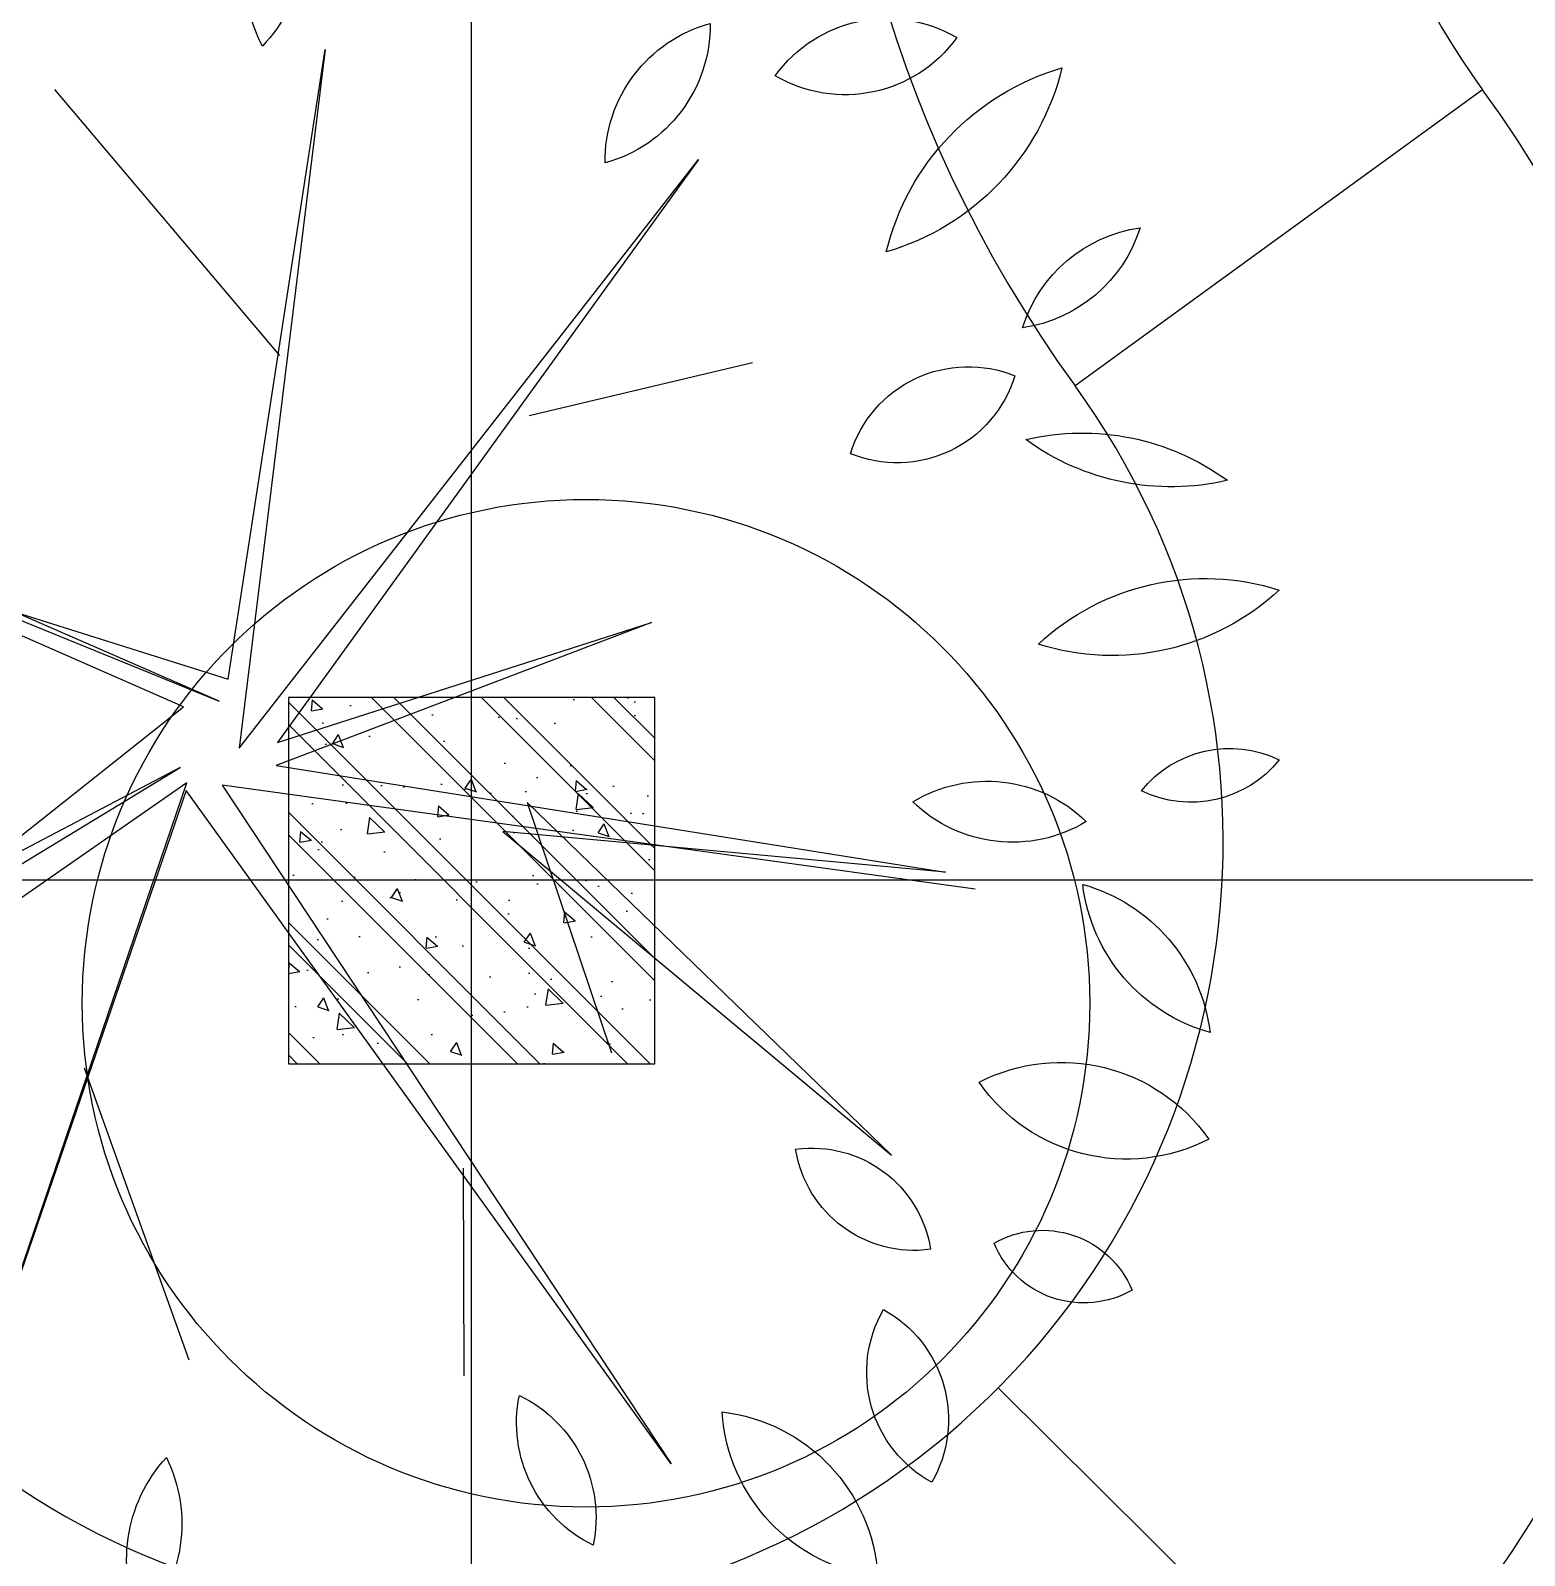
# Model space of a CAD drawing. Header units: millimetres. Extents: x -1030105 to 906887, y -616134 to 1220667.
# Drawn here: x -70571 to -68940, y 529059 to 530724 of the extents above; entities that cross this region are included whole.
import ezdxf
from ezdxf.enums import TextEntityAlignment as Align

# ---------------------------------------------------------------- set-up
doc = ezdxf.new("R2010")
doc.units = ezdxf.units.MM
doc.header["$MEASUREMENT"] = 0
doc.linetypes.add('CENTER', pattern=[2, 1.25, -0.25, 0.25, -0.25])
doc.linetypes.add('DASH', pattern=[0.35, 0.25, -0.1])
for name, color, linetype in [('A-Column', 4, 'Continuous'), ('A-Furniture', 143, 'Continuous'), ('A-Tree', 98, 'Continuous'), ('XR-BC-zColumn$0$LBC - BEACH CLUB - 240809 DG Rev$0$DA-WALL-PATT', 8, 'Continuous')]:
    doc.layers.add(name, color=color, linetype=linetype)
doc.styles.add('Arial_Bold', font='arialbd.ttf')

# ---------------------------------------------------------------- blocks, each defined once
blk = doc.blocks.new('FUR')
at = {"layer": 'A-Furniture'}
for points in [[(-24289.2354701884, 7362.221239659237), (-24734.18779288474, 7038.929683124181)], [(-24289.23547018808, 7362.22123965947), (-24734.18779289798, 7038.929683141992)], [(-24427.8327809693, 5557.553183100419), (-24818.20111242461, 5944.996812286321)]]:
    blk.add_lwpolyline(points, dxfattribs=at)
blk.add_circle((-25268.23790300864, 6364.915298087988), 549.9999999999998, dxfattribs=at)
for centre, radius, start, end in [((-23604.38409156998, 7859.817626722041), 1396.536222032393, 46.977284174838, 216.0012448996839), ((-23604.38409156998, 7859.817626722041), 846.5362220323932, 46.977284174838, 216.0012448996839), ((-25419.03917153605, 6541.333296107361), 1396.536222032393, 226.9772841559833, 36.00124489159226), ((-25419.03917153605, 6541.333296107361), 846.5362220323932, 226.9772841559833, 36.00124489159226)]:
    blk.add_arc(centre, radius, start, end, dxfattribs=at)
at = {"layer": 'A-Furniture', "color": 8, "linetype": 'DASH', "ltscale": 50}
blk.add_open_spline([(-56447.03599999993, -6097.049467972713), (-55194.80878073322, -4879.432741814177), (-50278.88373038909, -2284.573604768259), (-42421.47772418463, -5454.796933513135), (-32732.45049999998, -11254.02927138517), (-23301.95049999998, -9202.029271385167), (-18023.95049999998, -504.5292713851668), (-16595.45049999998, 8921.470728614833), (-19600.32320915881, 15918.27845925349), (-21321.18391267408, 18705.60147339047), (-21789.72381129679, 19344.96383619693)], degree=3, knots=[32574.7262056019, 32574.7262056019, 32574.7262056019, 32574.7262056019, 37697.74124470179, 48060.13185932349, 55585.25195803288, 69452.98974218499, 76151.42226405158, 84447.8370469563, 94470.7732435007, 98031.73488863441, 98031.73488863441, 98031.73488863441, 98031.73488863441], dxfattribs=at)
blk = doc.blocks.new('12PPLT11')
at = {"color": 0, "linetype": 'ByBlock'}
for p, q in [((-0.04409608227797435, 0.3483338719713629), (-0.0159519989446153, -0.0034782946952987)), ((-0.03706008227789681, 0.334261371971337), (-0.03002408227791875, 0.127864871971326)), ((-0.005397998944658866, 0.02114853863798771), (-0.03706008227789681, 0.334261371971337)), ((-0.1695719156113071, 0.3166707053046594), (-0.0159519989446153, 0.1384192053046434)), ((-0.03002408227791875, 0.127864871971326), (-0.1695719156113071, 0.3166707053046594)), ((0.1635491677220671, 0.1290376219713494), (0.1940385843887569, 0.2310631219712889)), ((-0.3185010822779759, 0.2228541219713236), (-0.01946999894460077, -0.01989621136198139)), ((-0.0159519989446153, -0.0034782946952987), (-0.3185010822779759, 0.2228541219713236)), ((0.001638084388794425, 0.003557955304671623), (0.2865970843887453, 0.200572705304694)), ((0.2865970843887453, 0.200572705304694), (0.005156084388772797, 0.02114853863798771)), ((0.07082566772203336, 0.19119103863801), (-0.005397998944658866, 0.02114853863798771)), ((0.005156084388772797, 0.02114853863798771), (0.07082566772203336, 0.19119103863801)), ((-0.0159519989446153, 0.1384192053046434), (-0.1297010822779612, 0.1841547886379828)), ((-0.1870794156112652, 0.1184832053046989), (-0.283238415611315, 0.1243467886380358)), ((0.3276405010553916, 0.02466662197130631), (0.001638084388794425, 0.003557955304671623)), ((0.03330016772201816, -0.0034782946952987), (0.3276405010553916, 0.02466662197130631)), ((0.1846572510553486, 0.01176687197136062), (0.3019243343886799, -0.0996402946953765)), ((-0.1507265822779047, -0.05976829469537392), (-0.283238415611315, -0.0034782946952987)), ((0.02274616772206173, -0.006996461362007267), (0.09545175105541404, -0.2040112946953059)), ((0.1341498343887295, -0.3330090446953307), (0.02274616772206173, -0.006996461362007267)), ((0.0778616677221251, -0.1805571280286813), (0.03330016772201816, -0.0034782946952987)), ((-0.3665805822779404, -0.1172309613619973), (-0.0159519989446153, -0.01989621136198139)), ((-0.01946999894460077, -0.01989621136198139), (-0.3665805822779404, -0.1172309613619973)), ((-0.0159519989446153, -0.01989621136198139), (-0.1132836656112204, -0.1442032113619689)), ((-0.08983024894462233, -0.1406850446953172), (-0.008915998944651449, -0.02341437802863311)), ((-0.0675494989445724, -0.1207490446953727), (0.01922808438871471, -0.02341437802863311)), ((-0.008915998944651449, -0.02341437802863311), (-0.0675494989445724, -0.1207490446953727)), ((0.01922808438871471, -0.02341437802863311), (0.1341498343887295, -0.3330090446953307))]:
    blk.add_line(p, q, dxfattribs=at)
for centre, radius, start, end in [((0.05434758438878617, 0.4430904553046844), 0.05243733333333332, 125.4093320015279, 202.7100879987564), ((-0.024407165611251, 0.4655842053046513), 0.05243733333333332, 305.409332001528, 22.71008799875637), ((0.1814316677221086, 0.3992276219713347), 0.1137750833333333, 133.8116859996644, 194.3077339994046), ((-0.007579748944635867, 0.4532126219713177), 0.1137750833333333, 313.8116859996644, 14.3077339994046), ((-0.08176558227796704, 0.420931788638029), 0.08348141666666667, 149.4737229994703, 231.7585849989431), ((-0.2053491656113238, 0.3977677053046307), 0.08348141666666667, 329.4737229994703, 51.7585849989431), ((-0.02436366561131109, 0.4785027053046633), 0.08172058333333332, 192.3059549989146, 259.6848969995538), ((-0.1188395822779285, 0.3806856219713097), 0.08172058333333332, 12.30595499891467, 79.68489699955371), ((0.2617562510554379, 0.4217917886380178), 0.1143496666666667, 163.4642289982347, 212.7905639989496), ((0.05600716772210035, 0.3924089553046883), 0.1143496666666667, 343.4642289982347, 32.79056399894964), ((-0.1878847489446116, 0.4071567053046294), 0.04510308333333333, 146.8150689989245, 244.0193430010408), ((-0.2453901656112905, 0.3912984553046215), 0.04510308333333333, 326.8150689989245, 64.01934300104078), ((0.200975001055447, 0.4205376219713344), 0.0671975, 284.1003569999932, 348.4650159990404), ((0.2831860843887171, 0.3419275386379752), 0.0671975, 104.1003569999932, 168.4650159990404), ((0.04495741772211659, 0.3605282886380223), 0.06638033333333333, 145.5247849991495, 220.8327339997949), ((-0.05998941561131232, 0.3546998719712917), 0.06638033333333333, 325.5247849991495, 40.83273399979491), ((0.3598354177220173, 0.250708288638009), 0.1178019166666666, 100.3005050002654, 160.4476489979855), ((0.2277621677220623, 0.40603612197134), 0.1178019166666666, 280.3005050002654, 340.4476489979855), ((-0.2939323322779117, 0.2921076219713541), 0.05821033333333332, 25.45365099960478, 116.6851970002433), ((0.2086239177220932, 0.2974604553047016), 0.05733175, 103.8913860003663, 198.9039470001594), ((0.1406201677220906, 0.3345408719713419), 0.05733175, 283.8913860003663, 18.90394700015941), ((-0.2675138322779276, 0.3691355386380337), 0.05821033333333332, 205.4536509996048, 296.6851970002433), ((-0.1574909156112199, 0.326555455304657), 0.05570899999999999, 168.8066020017208, 257.6390980000355), ((-0.224065748944561, 0.2829521219713342), 0.05570899999999999, 348.8066020017208, 77.6390980000354), ((-0.2833924156112744, 0.3263592886380025), 0.081791, 183.318928997754, 263.1903649993824), ((-0.3747442489445802, 0.2404101219713652), 0.081791, 3.318928997754036, 83.1903649993824), ((0.3845051677220681, 0.2631555386379887), 0.06404974999999999, 122.5817349989141, 207.1799880000926), ((0.2930371677221117, 0.2878682053046759), 0.06404974999999999, 302.5817349989142, 27.17998800009267), ((0.3454191677220635, 0.1362267886379982), 0.06633966666666666, 86.02821899989966, 161.3697620011935), ((0.2871507510553784, 0.2235999553046781), 0.06633966666666666, 266.0282189998997, 341.3697620011936), ((-0.3491485822779623, 0.1264337886379963), 0.06314383333333333, 22.57230599832171, 98.33354300052417), ((-0.2999935822779207, 0.213148538637995), 0.06314383333333333, 202.5723059983217, 278.3335430005242), ((0.3703698343887254, -0.05344996136199143), 0.06502333333333332, 58.87476399947934, 131.2135239983133), ((0.3611393343887812, 0.05112703863801471), 0.06502333333333332, 238.8747639994794, 311.2135239983133), ((-0.3634898322778781, -0.07214696136196608), 0.06992266666666666, 60.50948500072646, 129.2919899988486), ((-0.3733484989445515, 0.04283153863798361), 0.06992266666666666, 240.5094850007264, 309.2919899988486)]:
    blk.add_arc(centre, radius, start, end, dxfattribs=at)
blk = doc.blocks.new('CÂY')
at = {"layer": 'A-Tree', "color": 8, "ltscale": 10, "xscale": -2352, "yscale": 2352, "zscale": 2352, "rotation": 266.6967761674526}
blk.add_blockref('12PPLT11', (18841.64490412077, 20825.59593316063), dxfattribs=at)
blk = doc.blocks.new('BỐ TRÍ LAY OUT')
at = {"layer": 'A-Furniture', "color": 3}
for name, p in [('CÂY', (4286.75486311756, 4469.288343299762)), ('FUR', (48783.7433631176, 18654.71482977469))]:
    blk.add_blockref(name, p, dxfattribs=at)
blk = doc.blocks.new('*U1486')
at = {"color": 8, "linetype": 'CENTER', "ltscale": 500}
blk.add_line((-6392.643045294039, 7811.817619178139), (-6055.4829418041, 7811.817619178139), dxfattribs=at)
at = {"style": 'Arial_Bold'}
blk.add_attdef('TRUC', text='', height=2.5, dxfattribs=at).set_placement((-6401.947800032925, 7811.817619178007), align=Align.MIDDLE_CENTER)
blk = doc.blocks.new('*U1487')
at = {"color": 8, "linetype": 'CENTER', "ltscale": 500}
blk.add_line((-6401.947800033063, 7821.122373916886), (-6401.947800033064, 8224.897619178022), dxfattribs=at)
at = {"style": 'Arial_Bold'}
blk.add_attdef('TRUC', text='', height=2.5, dxfattribs=at).set_placement((-6401.947800032925, 7811.817619178007), align=Align.MIDDLE_CENTER)
blk = doc.blocks.new('TRỤC')
at = {"color": 0, "xscale": 199.9999999999901, "yscale": 199.9999999999901, "zscale": 199.9999999999901}
for name, p in [('*U1487', (1311889.560006559, -1575802.327948784)), ('*U1486', (1270336.330398289, -1537162.025534922))]:
    blk.add_blockref(name, p, dxfattribs=at)
blk = doc.blocks.new('KIẾN TRÚC')
h = blk.add_hatch(color=9)
h.dxf.hatch_style = 1
edge = h.paths.add_edge_path(flags=16)
edge.add_line((62281.95049999998, 27412.02927138517), (55232.82389649404, 27412.02927138505))
edge.add_arc((32545.50878812408, 30716.66293956665), 22926.72829924391, 284.53695158247865, 351.7125813344091, ccw=False)
edge.add_line((38300.21700792988, 8523.911784915952), (13217.51784992669, 8523.911784910597))
edge.add_arc((23753.10182550838, 24110.84943410289), 18813.58963585476, 227.7677182561868, 235.9442986410003, ccw=False)
edge.add_arc((7788.819823088517, 12733.3910908635), 4187.039666959467, 236.0590124962323, 322.4360737019827, ccw=False)
edge.add_arc((13873.5970987339, 18503.25729619298), 12505.26566685072, 190.8327360748526, 227.6605687844487, ccw=False)
edge.add_arc((25477.52443721271, 20792.18331255531), 24332.69085544715, 180.6832153365221, 190.991126688788, ccw=False)
edge.add_arc((3282.93561756362, 20557.21277457592), 2137.084471138149, 101.08076224722828, 181.479400931386, ccw=False)
edge.add_line((2872.204064266523, 22654.45611475036), (4986.06665855035, 23013.11448664329))
edge.add_arc((28039.69241930227, 24288.4119512235), 23088.87273861522, 153.2014320220877, 183.1663029992741, ccw=False)
edge.add_arc((10232.26976538847, 40544.64471371844), 6483.106001901682, 182.8401094538115, 244.3962742115525, ccw=False)
edge.add_arc((-6425.00274742386, 39970.86676714511), 10185.26120742048, 1.420812516492314, 26.70695635716553)
edge.add_arc((10590.58143904217, 49414.25633883046), 9292.69259551461, 144.7133172211654, 211.5754885360199, ccw=False)
edge.add_arc((-12326.15115191392, 64090.21360378864), 17935.64217367859, 328.7375359512051, 356.1899532233969)
edge.add_arc((16735.32676788772, 62308.59922571364), 11181.04393981935, 84.1243873636841, 176.9761863570094, ccw=False)
edge.add_arc((20708.98128665387, 99752.52490135818), 26473.21942281876, 263.8653720447036, 288.4869561324928)
edge.add_arc((35667.35201082098, 54479.70646712999), 21207.13938727637, 73.35106851793267, 108.03023985438841, ccw=False)
edge.add_arc((44765.46109434243, 84516.17499720305), 10177.42256554817, 252.7258710955127, 285.7130125077479)
edge.add_arc((49658.99676799333, 68415.98596348311), 6655.601145545619, 49.49953772748103, 108.7311152981473, ccw=False)
edge.add_arc((48035.04809900769, 66009.84854850778), 9545.540963997893, -2.328829575281418, 51.46764420018991, ccw=False)
edge.add_line((57572.70516659174, 65621.96975748474), (49483.50000000001, 65623.9117849106))
edge.add_line((49483.50000000001, 65623.9117849106), (62281.95049999965, 65623.9117849191))
edge.add_line((62281.95049999965, 65623.9117849191), (62281.95049999998, 27412.02927138517))
h.paths.add_polyline_path([(0, 77895.5), (64428.50000000001, 77895.5), (64428.50000000001, -0.577250000089407), (-1.792749999687658, 0.577250000089407)])
at = {"color": 3}
blk.add_blockref('TRỤC', (5188.757962470409, 8718.304113260703), dxfattribs=at)
blk = doc.blocks.new('*U1465')
at = {"layer": 'XR-BC-zColumn$0$LBC - BEACH CLUB - 240809 DG Rev$0$DA-WALL-PATT'}
h = blk.add_hatch(dxfattribs=at)
h.set_pattern_fill('1BT-01', color=256, scale=20, pattern_type=2)
h.set_pattern_definition([(49.99999999999999, (0, 0), (143.4520365201507, -12.55042699651902), [15, -165]), (355, (0, 0), (-27.7502667226, 150.4384267400024), [12, -132]), (100.4514, (11.954336, -1.045868), (115.7018763428043, 137.8879084121907), [12.748038, -140.2284224]), (46.18420000000001, (0, 40), (213.4482097251289, -33.10380286580362), [22.5, -247.5]), (96.6356, (17.787349, 37.2413386), (186.9325411097407, 194.8235741800883), [19.1220576, -210.3426]), (351.1842, (0, 40), (186.9323890267254, 194.8237201850649), [18, -198]), (21, (20, 30), (119.3814104236923, -80.52377813306776), [15, -165]), (326.0000000000001, (20, 30), (48.66306638431634, 145.0300090093706), [12, -132]), (71.4514, (29.9484466, 23.2896788), (168.044525716298, 64.50609934199048), [12.748038, -140.2284224]), (37.50000000000001, (0, 0), (2.431971063458134, 66.5787707662623), [0, -130.4, 0, -134, 0, -132.5]), (7.499999999999999, (0, 0), (52.61390748842972, 78.88234237647205), [0, -76.39999999999999, 0, -127.4, 0, -50.5]), (327.5, (-44.6, 0), (106.7644872344818, -4.510974346875951), [0, -50, 0, -156, 0, -207]), (317.5, (-64.6, 0), (116.6372338684772, 20.02099646646354), [0, -65, 0, -103.6, 0, -147]), (45, (0, 0), (-60.10407640085654, 60.10407640085654), []), (45, (0, 24.5), (-60.10407640085654, 60.10407640085654), [])])
h.paths.add_polyline_path([(6.123233995736766e-15, 0), (400, 0), (400, 400), (6.123233995736766e-15, 400)])
at = {"color": 0}
blk.add_lwpolyline([(6.123233995736766e-15, 0), (400, 0), (400, 400), (6.123233995736766e-15, 400)], close=True, dxfattribs=at).dxf.unprotected_set("ltscale", 0)
blk = doc.blocks.new('cot tang tren')
at = {"rotation": 270}
blk.add_blockref('*U1465', (41885.6469453834, 81968.69430745672), dxfattribs=at)

msp = doc.modelspace()

# ---------------------------------------------------------------- block references
at = {"color": 3}
for name, p in [('KIẾN TRÚC', (-106778.5, 495876.5)), ('BỐ TRÍ LAY OUT', (-93480.29286311776, 504642.1131132607))]:
    msp.add_blockref(name, p, dxfattribs=at)
at = {"layer": 'A-Column'}
msp.add_blockref('cot tang tren', (-112175.3889829109, 448026.8494373155), dxfattribs=at)

doc.saveas('drawing.dxf')
